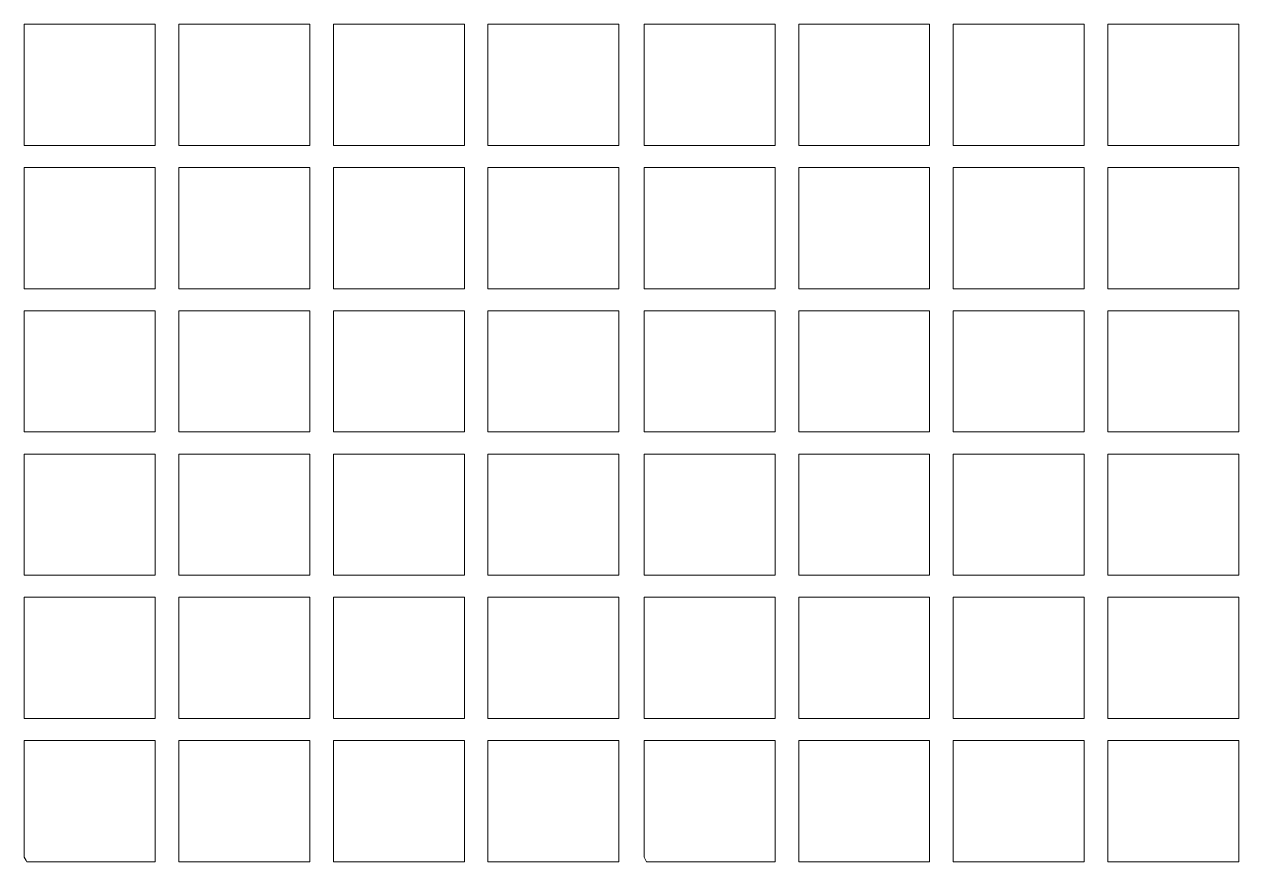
# Model space of a CAD drawing. Header units: millimetres. Extents: x -244 to 210, y -105 to 169.
# Drawn here: x 157.26 to 204.78, y 67.73 to 100.51 of the extents above; entities that cross this region are included whole.
import ezdxf

# ---------------------------------------------------------------- set-up
doc = ezdxf.new("R2010")
doc.units = ezdxf.units.MM
doc.header["$MEASUREMENT"] = 0
doc.layers.add('Camada 1', color=7, linetype='Continuous')

msp = doc.modelspace()

# ---------------------------------------------------------------- linework, layer by layer
at = {"layer": 'Camada 1', "color": 2, "lineweight": 9}
for points, knots in [([(162.3815, 100.5146), (162.3815, 100.5146), (157.2567, 100.5146), (157.2567, 100.5146), (157.2567, 100.5146), (157.2567, 100.5146), (157.2567, 95.7699), (157.2567, 95.7699), (157.2567, 95.7699), (157.2567, 95.7699), (162.3815, 95.7699), (162.3815, 95.7699), (162.3815, 95.7699), (162.3815, 95.7699), (162.3815, 100.5146), (162.3815, 100.5146)], [0, 0, 0, 0, 0.2, 0.2, 0.2, 0.2, 0.4, 0.4, 0.4, 0.4, 0.6, 0.6, 0.6, 0.6, 1, 1, 1, 1]), ([(168.43, 100.5146), (168.43, 100.5146), (163.3052, 100.5146), (163.3052, 100.5146), (163.3052, 100.5146), (163.3052, 100.5146), (163.3052, 95.7699), (163.3052, 95.7699), (163.3052, 95.7699), (163.3052, 95.7699), (168.43, 95.7699), (168.43, 95.7699), (168.43, 95.7699), (168.43, 95.7699), (168.43, 100.5146), (168.43, 100.5146)], [0, 0, 0, 0, 0.2, 0.2, 0.2, 0.2, 0.4, 0.4, 0.4, 0.4, 0.6, 0.6, 0.6, 0.6, 1, 1, 1, 1]), ([(174.4784, 100.5146), (174.4784, 100.5146), (169.3536, 100.5146), (169.3536, 100.5146), (169.3536, 100.5146), (169.3536, 100.5146), (169.3536, 95.7699), (169.3536, 95.7699), (169.3536, 95.7699), (169.3536, 95.7699), (174.4784, 95.7699), (174.4784, 95.7699), (174.4784, 95.7699), (174.4784, 95.7699), (174.4784, 100.5146), (174.4784, 100.5146)], [0, 0, 0, 0, 0.2, 0.2, 0.2, 0.2, 0.4, 0.4, 0.4, 0.4, 0.6, 0.6, 0.6, 0.6, 1, 1, 1, 1]), ([(180.5268, 100.5146), (180.5268, 100.5146), (175.402, 100.5146), (175.402, 100.5146), (175.402, 100.5146), (175.402, 100.5146), (175.402, 95.7699), (175.402, 95.7699), (175.402, 95.7699), (175.402, 95.7699), (180.5268, 95.7699), (180.5268, 95.7699), (180.5268, 95.7699), (180.5268, 95.7699), (180.5268, 100.5146), (180.5268, 100.5146)], [0, 0, 0, 0, 0.2, 0.2, 0.2, 0.2, 0.4, 0.4, 0.4, 0.4, 0.6, 0.6, 0.6, 0.6, 1, 1, 1, 1]), ([(186.6393, 100.5146), (186.6393, 100.5146), (181.5145, 100.5146), (181.5145, 100.5146), (181.5145, 100.5146), (181.5145, 100.5146), (181.5145, 95.7699), (181.5145, 95.7699), (181.5145, 95.7699), (181.5145, 95.7699), (186.6393, 95.7699), (186.6393, 95.7699), (186.6393, 95.7699), (186.6393, 95.7699), (186.6393, 100.5146), (186.6393, 100.5146)], [0, 0, 0, 0, 0.2, 0.2, 0.2, 0.2, 0.4, 0.4, 0.4, 0.4, 0.6, 0.6, 0.6, 0.6, 1, 1, 1, 1]), ([(192.6877, 100.5146), (192.6877, 100.5146), (187.5629, 100.5146), (187.5629, 100.5146), (187.5629, 100.5146), (187.5629, 100.5146), (187.5629, 95.7699), (187.5629, 95.7699), (187.5629, 95.7699), (187.5629, 95.7699), (192.6877, 95.7699), (192.6877, 95.7699), (192.6877, 95.7699), (192.6877, 95.7699), (192.6877, 100.5146), (192.6877, 100.5146)], [0, 0, 0, 0, 0.2, 0.2, 0.2, 0.2, 0.4, 0.4, 0.4, 0.4, 0.6, 0.6, 0.6, 0.6, 1, 1, 1, 1]), ([(198.7361, 100.5146), (198.7361, 100.5146), (193.6113, 100.5146), (193.6113, 100.5146), (193.6113, 100.5146), (193.6113, 100.5146), (193.6113, 95.7699), (193.6113, 95.7699), (193.6113, 95.7699), (193.6113, 95.7699), (198.7361, 95.7699), (198.7361, 95.7699), (198.7361, 95.7699), (198.7361, 95.7699), (198.7361, 100.5146), (198.7361, 100.5146)], [0, 0, 0, 0, 0.2, 0.2, 0.2, 0.2, 0.4, 0.4, 0.4, 0.4, 0.6, 0.6, 0.6, 0.6, 1, 1, 1, 1]), ([(204.7845, 100.5146), (204.7845, 100.5146), (199.6598, 100.5146), (199.6598, 100.5146), (199.6598, 100.5146), (199.6598, 100.5146), (199.6598, 95.7699), (199.6598, 95.7699), (199.6598, 95.7699), (199.6598, 95.7699), (204.7845, 95.7699), (204.7845, 95.7699), (204.7845, 95.7699), (204.7845, 95.7699), (204.7845, 100.5146), (204.7845, 100.5146)], [0, 0, 0, 0, 0.2, 0.2, 0.2, 0.2, 0.4, 0.4, 0.4, 0.4, 0.6, 0.6, 0.6, 0.6, 1, 1, 1, 1]), ([(162.3815, 94.9072), (162.3815, 94.9072), (157.2567, 94.9072), (157.2567, 94.9072), (157.2567, 94.9072), (157.2567, 94.9072), (157.2567, 90.1626), (157.2567, 90.1626), (157.2567, 90.1626), (157.2567, 90.1626), (162.3815, 90.1626), (162.3815, 90.1626), (162.3815, 90.1626), (162.3815, 90.1626), (162.3815, 94.9072), (162.3815, 94.9072)], [0, 0, 0, 0, 0.2, 0.2, 0.2, 0.2, 0.4, 0.4, 0.4, 0.4, 0.6, 0.6, 0.6, 0.6, 1, 1, 1, 1]), ([(168.43, 94.9072), (168.43, 94.9072), (163.3052, 94.9072), (163.3052, 94.9072), (163.3052, 94.9072), (163.3052, 94.9072), (163.3052, 90.1626), (163.3052, 90.1626), (163.3052, 90.1626), (163.3052, 90.1626), (168.43, 90.1626), (168.43, 90.1626), (168.43, 90.1626), (168.43, 90.1626), (168.43, 94.9072), (168.43, 94.9072)], [0, 0, 0, 0, 0.2, 0.2, 0.2, 0.2, 0.4, 0.4, 0.4, 0.4, 0.6, 0.6, 0.6, 0.6, 1, 1, 1, 1]), ([(174.4784, 94.9072), (174.4784, 94.9072), (169.3536, 94.9072), (169.3536, 94.9072), (169.3536, 94.9072), (169.3536, 94.9072), (169.3536, 90.1626), (169.3536, 90.1626), (169.3536, 90.1626), (169.3536, 90.1626), (174.4784, 90.1626), (174.4784, 90.1626), (174.4784, 90.1626), (174.4784, 90.1626), (174.4784, 94.9072), (174.4784, 94.9072)], [0, 0, 0, 0, 0.2, 0.2, 0.2, 0.2, 0.4, 0.4, 0.4, 0.4, 0.6, 0.6, 0.6, 0.6, 1, 1, 1, 1]), ([(180.5268, 94.9072), (180.5268, 94.9072), (175.402, 94.9072), (175.402, 94.9072), (175.402, 94.9072), (175.402, 94.9072), (175.402, 90.1626), (175.402, 90.1626), (175.402, 90.1626), (175.402, 90.1626), (180.5268, 90.1626), (180.5268, 90.1626), (180.5268, 90.1626), (180.5268, 90.1626), (180.5268, 94.9072), (180.5268, 94.9072)], [0, 0, 0, 0, 0.2, 0.2, 0.2, 0.2, 0.4, 0.4, 0.4, 0.4, 0.6, 0.6, 0.6, 0.6, 1, 1, 1, 1]), ([(186.6393, 94.9072), (186.6393, 94.9072), (181.5145, 94.9072), (181.5145, 94.9072), (181.5145, 94.9072), (181.5145, 94.9072), (181.5145, 90.1626), (181.5145, 90.1626), (181.5145, 90.1626), (181.5145, 90.1626), (186.6393, 90.1626), (186.6393, 90.1626), (186.6393, 90.1626), (186.6393, 90.1626), (186.6393, 94.9072), (186.6393, 94.9072)], [0, 0, 0, 0, 0.2, 0.2, 0.2, 0.2, 0.4, 0.4, 0.4, 0.4, 0.6, 0.6, 0.6, 0.6, 1, 1, 1, 1]), ([(192.6877, 94.9072), (192.6877, 94.9072), (187.5629, 94.9072), (187.5629, 94.9072), (187.5629, 94.9072), (187.5629, 94.9072), (187.5629, 90.1626), (187.5629, 90.1626), (187.5629, 90.1626), (187.5629, 90.1626), (192.6877, 90.1626), (192.6877, 90.1626), (192.6877, 90.1626), (192.6877, 90.1626), (192.6877, 94.9072), (192.6877, 94.9072)], [0, 0, 0, 0, 0.2, 0.2, 0.2, 0.2, 0.4, 0.4, 0.4, 0.4, 0.6, 0.6, 0.6, 0.6, 1, 1, 1, 1]), ([(198.7361, 94.9072), (198.7361, 94.9072), (193.6113, 94.9072), (193.6113, 94.9072), (193.6113, 94.9072), (193.6113, 94.9072), (193.6113, 90.1626), (193.6113, 90.1626), (193.6113, 90.1626), (193.6113, 90.1626), (198.7361, 90.1626), (198.7361, 90.1626), (198.7361, 90.1626), (198.7361, 90.1626), (198.7361, 94.9072), (198.7361, 94.9072)], [0, 0, 0, 0, 0.2, 0.2, 0.2, 0.2, 0.4, 0.4, 0.4, 0.4, 0.6, 0.6, 0.6, 0.6, 1, 1, 1, 1]), ([(204.7845, 94.9072), (204.7845, 94.9072), (199.6598, 94.9072), (199.6598, 94.9072), (199.6598, 94.9072), (199.6598, 94.9072), (199.6598, 90.1626), (199.6598, 90.1626), (199.6598, 90.1626), (199.6598, 90.1626), (204.7845, 90.1626), (204.7845, 90.1626), (204.7845, 90.1626), (204.7845, 90.1626), (204.7845, 94.9072), (204.7845, 94.9072)], [0, 0, 0, 0, 0.2, 0.2, 0.2, 0.2, 0.4, 0.4, 0.4, 0.4, 0.6, 0.6, 0.6, 0.6, 1, 1, 1, 1]), ([(162.3815, 89.2999), (162.3815, 89.2999), (157.2567, 89.2999), (157.2567, 89.2999), (157.2567, 89.2999), (157.2567, 89.2999), (157.2567, 84.5552), (157.2567, 84.5552), (157.2567, 84.5552), (157.2567, 84.5552), (162.3815, 84.5552), (162.3815, 84.5552), (162.3815, 84.5552), (162.3815, 84.5552), (162.3815, 89.2999), (162.3815, 89.2999)], [0, 0, 0, 0, 0.2, 0.2, 0.2, 0.2, 0.4, 0.4, 0.4, 0.4, 0.6, 0.6, 0.6, 0.6, 1, 1, 1, 1]), ([(168.43, 89.2999), (168.43, 89.2999), (163.3052, 89.2999), (163.3052, 89.2999), (163.3052, 89.2999), (163.3052, 89.2999), (163.3052, 84.5552), (163.3052, 84.5552), (163.3052, 84.5552), (163.3052, 84.5552), (168.43, 84.5552), (168.43, 84.5552), (168.43, 84.5552), (168.43, 84.5552), (168.43, 89.2999), (168.43, 89.2999)], [0, 0, 0, 0, 0.2, 0.2, 0.2, 0.2, 0.4, 0.4, 0.4, 0.4, 0.6, 0.6, 0.6, 0.6, 1, 1, 1, 1]), ([(174.4784, 89.2999), (174.4784, 89.2999), (169.3536, 89.2999), (169.3536, 89.2999), (169.3536, 89.2999), (169.3536, 89.2999), (169.3536, 84.5552), (169.3536, 84.5552), (169.3536, 84.5552), (169.3536, 84.5552), (174.4784, 84.5552), (174.4784, 84.5552), (174.4784, 84.5552), (174.4784, 84.5552), (174.4784, 89.2999), (174.4784, 89.2999)], [0, 0, 0, 0, 0.2, 0.2, 0.2, 0.2, 0.4, 0.4, 0.4, 0.4, 0.6, 0.6, 0.6, 0.6, 1, 1, 1, 1]), ([(180.5268, 89.2999), (180.5268, 89.2999), (175.402, 89.2999), (175.402, 89.2999), (175.402, 89.2999), (175.402, 89.2999), (175.402, 84.5552), (175.402, 84.5552), (175.402, 84.5552), (175.402, 84.5552), (180.5268, 84.5552), (180.5268, 84.5552), (180.5268, 84.5552), (180.5268, 84.5552), (180.5268, 89.2999), (180.5268, 89.2999)], [0, 0, 0, 0, 0.2, 0.2, 0.2, 0.2, 0.4, 0.4, 0.4, 0.4, 0.6, 0.6, 0.6, 0.6, 1, 1, 1, 1]), ([(186.6393, 89.2999), (186.6393, 89.2999), (181.5145, 89.2999), (181.5145, 89.2999), (181.5145, 89.2999), (181.5145, 89.2999), (181.5145, 84.5552), (181.5145, 84.5552), (181.5145, 84.5552), (181.5145, 84.5552), (186.6393, 84.5552), (186.6393, 84.5552), (186.6393, 84.5552), (186.6393, 84.5552), (186.6393, 89.2999), (186.6393, 89.2999)], [0, 0, 0, 0, 0.2, 0.2, 0.2, 0.2, 0.4, 0.4, 0.4, 0.4, 0.6, 0.6, 0.6, 0.6, 1, 1, 1, 1]), ([(192.6877, 89.2999), (192.6877, 89.2999), (187.5629, 89.2999), (187.5629, 89.2999), (187.5629, 89.2999), (187.5629, 89.2999), (187.5629, 84.5552), (187.5629, 84.5552), (187.5629, 84.5552), (187.5629, 84.5552), (192.6877, 84.5552), (192.6877, 84.5552), (192.6877, 84.5552), (192.6877, 84.5552), (192.6877, 89.2999), (192.6877, 89.2999)], [0, 0, 0, 0, 0.2, 0.2, 0.2, 0.2, 0.4, 0.4, 0.4, 0.4, 0.6, 0.6, 0.6, 0.6, 1, 1, 1, 1]), ([(198.7361, 89.2999), (198.7361, 89.2999), (193.6113, 89.2999), (193.6113, 89.2999), (193.6113, 89.2999), (193.6113, 89.2999), (193.6113, 84.5552), (193.6113, 84.5552), (193.6113, 84.5552), (193.6113, 84.5552), (198.7361, 84.5552), (198.7361, 84.5552), (198.7361, 84.5552), (198.7361, 84.5552), (198.7361, 89.2999), (198.7361, 89.2999)], [0, 0, 0, 0, 0.2, 0.2, 0.2, 0.2, 0.4, 0.4, 0.4, 0.4, 0.6, 0.6, 0.6, 0.6, 1, 1, 1, 1]), ([(204.7845, 89.2999), (204.7845, 89.2999), (199.6598, 89.2999), (199.6598, 89.2999), (199.6598, 89.2999), (199.6598, 89.2999), (199.6598, 84.5552), (199.6598, 84.5552), (199.6598, 84.5552), (199.6598, 84.5552), (204.7845, 84.5552), (204.7845, 84.5552), (204.7845, 84.5552), (204.7845, 84.5552), (204.7845, 89.2999), (204.7845, 89.2999)], [0, 0, 0, 0, 0.2, 0.2, 0.2, 0.2, 0.4, 0.4, 0.4, 0.4, 0.6, 0.6, 0.6, 0.6, 1, 1, 1, 1]), ([(162.3815, 83.6926), (162.3815, 83.6926), (157.2567, 83.6926), (157.2567, 83.6926), (157.2567, 83.6926), (157.2567, 83.6926), (157.2567, 78.9479), (157.2567, 78.9479), (157.2567, 78.9479), (157.2567, 78.9479), (162.3815, 78.9479), (162.3815, 78.9479), (162.3815, 78.9479), (162.3815, 78.9479), (162.3815, 83.6926), (162.3815, 83.6926)], [0, 0, 0, 0, 0.2, 0.2, 0.2, 0.2, 0.4, 0.4, 0.4, 0.4, 0.6, 0.6, 0.6, 0.6, 1, 1, 1, 1]), ([(168.43, 83.6926), (168.43, 83.6926), (163.3052, 83.6926), (163.3052, 83.6926), (163.3052, 83.6926), (163.3052, 83.6926), (163.3052, 78.9479), (163.3052, 78.9479), (163.3052, 78.9479), (163.3052, 78.9479), (168.43, 78.9479), (168.43, 78.9479), (168.43, 78.9479), (168.43, 78.9479), (168.43, 83.6926), (168.43, 83.6926)], [0, 0, 0, 0, 0.2, 0.2, 0.2, 0.2, 0.4, 0.4, 0.4, 0.4, 0.6, 0.6, 0.6, 0.6, 1, 1, 1, 1]), ([(174.4784, 83.6926), (174.4784, 83.6926), (169.3536, 83.6926), (169.3536, 83.6926), (169.3536, 83.6926), (169.3536, 83.6926), (169.3536, 78.9479), (169.3536, 78.9479), (169.3536, 78.9479), (169.3536, 78.9479), (174.4784, 78.9479), (174.4784, 78.9479), (174.4784, 78.9479), (174.4784, 78.9479), (174.4784, 83.6926), (174.4784, 83.6926)], [0, 0, 0, 0, 0.2, 0.2, 0.2, 0.2, 0.4, 0.4, 0.4, 0.4, 0.6, 0.6, 0.6, 0.6, 1, 1, 1, 1]), ([(180.5268, 83.6926), (180.5268, 83.6926), (175.402, 83.6926), (175.402, 83.6926), (175.402, 83.6926), (175.402, 83.6926), (175.402, 78.9479), (175.402, 78.9479), (175.402, 78.9479), (175.402, 78.9479), (180.5268, 78.9479), (180.5268, 78.9479), (180.5268, 78.9479), (180.5268, 78.9479), (180.5268, 83.6926), (180.5268, 83.6926)], [0, 0, 0, 0, 0.2, 0.2, 0.2, 0.2, 0.4, 0.4, 0.4, 0.4, 0.6, 0.6, 0.6, 0.6, 1, 1, 1, 1]), ([(186.6393, 83.6926), (186.6393, 83.6926), (181.5145, 83.6926), (181.5145, 83.6926), (181.5145, 83.6926), (181.5145, 83.6926), (181.5145, 78.9479), (181.5145, 78.9479), (181.5145, 78.9479), (181.5145, 78.9479), (186.6393, 78.9479), (186.6393, 78.9479), (186.6393, 78.9479), (186.6393, 78.9479), (186.6393, 83.6926), (186.6393, 83.6926)], [0, 0, 0, 0, 0.2, 0.2, 0.2, 0.2, 0.4, 0.4, 0.4, 0.4, 0.6, 0.6, 0.6, 0.6, 1, 1, 1, 1]), ([(192.6877, 83.6926), (192.6877, 83.6926), (187.5629, 83.6926), (187.5629, 83.6926), (187.5629, 83.6926), (187.5629, 83.6926), (187.5629, 78.9479), (187.5629, 78.9479), (187.5629, 78.9479), (187.5629, 78.9479), (192.6877, 78.9479), (192.6877, 78.9479), (192.6877, 78.9479), (192.6877, 78.9479), (192.6877, 83.6926), (192.6877, 83.6926)], [0, 0, 0, 0, 0.2, 0.2, 0.2, 0.2, 0.4, 0.4, 0.4, 0.4, 0.6, 0.6, 0.6, 0.6, 1, 1, 1, 1]), ([(198.7361, 83.6926), (198.7361, 83.6926), (193.6113, 83.6926), (193.6113, 83.6926), (193.6113, 83.6926), (193.6113, 83.6926), (193.6113, 78.9479), (193.6113, 78.9479), (193.6113, 78.9479), (193.6113, 78.9479), (198.7361, 78.9479), (198.7361, 78.9479), (198.7361, 78.9479), (198.7361, 78.9479), (198.7361, 83.6926), (198.7361, 83.6926)], [0, 0, 0, 0, 0.2, 0.2, 0.2, 0.2, 0.4, 0.4, 0.4, 0.4, 0.6, 0.6, 0.6, 0.6, 1, 1, 1, 1]), ([(204.7845, 83.6926), (204.7845, 83.6926), (199.6598, 83.6926), (199.6598, 83.6926), (199.6598, 83.6926), (199.6598, 83.6926), (199.6598, 78.9479), (199.6598, 78.9479), (199.6598, 78.9479), (199.6598, 78.9479), (204.7845, 78.9479), (204.7845, 78.9479), (204.7845, 78.9479), (204.7845, 78.9479), (204.7845, 83.6926), (204.7845, 83.6926)], [0, 0, 0, 0, 0.2, 0.2, 0.2, 0.2, 0.4, 0.4, 0.4, 0.4, 0.6, 0.6, 0.6, 0.6, 1, 1, 1, 1]), ([(162.3815, 78.0852), (162.3815, 78.0852), (157.2567, 78.0852), (157.2567, 78.0852), (157.2567, 78.0852), (157.2567, 78.0852), (157.2567, 73.3406), (157.2567, 73.3406), (157.2567, 73.3406), (157.2567, 73.3406), (162.3815, 73.3406), (162.3815, 73.3406), (162.3815, 73.3406), (162.3815, 73.3406), (162.3815, 78.0852), (162.3815, 78.0852)], [0, 0, 0, 0, 0.2, 0.2, 0.2, 0.2, 0.4, 0.4, 0.4, 0.4, 0.6, 0.6, 0.6, 0.6, 1, 1, 1, 1]), ([(168.43, 78.0852), (168.43, 78.0852), (163.3052, 78.0852), (163.3052, 78.0852), (163.3052, 78.0852), (163.3052, 78.0852), (163.3052, 73.3406), (163.3052, 73.3406), (163.3052, 73.3406), (163.3052, 73.3406), (168.43, 73.3406), (168.43, 73.3406), (168.43, 73.3406), (168.43, 73.3406), (168.43, 78.0852), (168.43, 78.0852)], [0, 0, 0, 0, 0.2, 0.2, 0.2, 0.2, 0.4, 0.4, 0.4, 0.4, 0.6, 0.6, 0.6, 0.6, 1, 1, 1, 1]), ([(174.4784, 78.0852), (174.4784, 78.0852), (169.3536, 78.0852), (169.3536, 78.0852), (169.3536, 78.0852), (169.3536, 78.0852), (169.3536, 73.3406), (169.3536, 73.3406), (169.3536, 73.3406), (169.3536, 73.3406), (174.4784, 73.3406), (174.4784, 73.3406), (174.4784, 73.3406), (174.4784, 73.3406), (174.4784, 78.0852), (174.4784, 78.0852)], [0, 0, 0, 0, 0.2, 0.2, 0.2, 0.2, 0.4, 0.4, 0.4, 0.4, 0.6, 0.6, 0.6, 0.6, 1, 1, 1, 1]), ([(180.5268, 78.0852), (180.5268, 78.0852), (175.402, 78.0852), (175.402, 78.0852), (175.402, 78.0852), (175.402, 78.0852), (175.402, 73.3406), (175.402, 73.3406), (175.402, 73.3406), (175.402, 73.3406), (180.5268, 73.3406), (180.5268, 73.3406), (180.5268, 73.3406), (180.5268, 73.3406), (180.5268, 78.0852), (180.5268, 78.0852)], [0, 0, 0, 0, 0.2, 0.2, 0.2, 0.2, 0.4, 0.4, 0.4, 0.4, 0.6, 0.6, 0.6, 0.6, 1, 1, 1, 1]), ([(186.6393, 78.0852), (186.6393, 78.0852), (181.5145, 78.0852), (181.5145, 78.0852), (181.5145, 78.0852), (181.5145, 78.0852), (181.5145, 73.3406), (181.5145, 73.3406), (181.5145, 73.3406), (181.5145, 73.3406), (186.6393, 73.3406), (186.6393, 73.3406), (186.6393, 73.3406), (186.6393, 73.3406), (186.6393, 78.0852), (186.6393, 78.0852)], [0, 0, 0, 0, 0.2, 0.2, 0.2, 0.2, 0.4, 0.4, 0.4, 0.4, 0.6, 0.6, 0.6, 0.6, 1, 1, 1, 1]), ([(192.6877, 78.0852), (192.6877, 78.0852), (187.5629, 78.0852), (187.5629, 78.0852), (187.5629, 78.0852), (187.5629, 78.0852), (187.5629, 73.3406), (187.5629, 73.3406), (187.5629, 73.3406), (187.5629, 73.3406), (192.6877, 73.3406), (192.6877, 73.3406), (192.6877, 73.3406), (192.6877, 73.3406), (192.6877, 78.0852), (192.6877, 78.0852)], [0, 0, 0, 0, 0.2, 0.2, 0.2, 0.2, 0.4, 0.4, 0.4, 0.4, 0.6, 0.6, 0.6, 0.6, 1, 1, 1, 1]), ([(198.7361, 78.0852), (198.7361, 78.0852), (193.6113, 78.0852), (193.6113, 78.0852), (193.6113, 78.0852), (193.6113, 78.0852), (193.6113, 73.3406), (193.6113, 73.3406), (193.6113, 73.3406), (193.6113, 73.3406), (198.7361, 73.3406), (198.7361, 73.3406), (198.7361, 73.3406), (198.7361, 73.3406), (198.7361, 78.0852), (198.7361, 78.0852)], [0, 0, 0, 0, 0.2, 0.2, 0.2, 0.2, 0.4, 0.4, 0.4, 0.4, 0.6, 0.6, 0.6, 0.6, 1, 1, 1, 1]), ([(204.7845, 78.0852), (204.7845, 78.0852), (199.6598, 78.0852), (199.6598, 78.0852), (199.6598, 78.0852), (199.6598, 78.0852), (199.6598, 73.3406), (199.6598, 73.3406), (199.6598, 73.3406), (199.6598, 73.3406), (204.7845, 73.3406), (204.7845, 73.3406), (204.7845, 73.3406), (204.7845, 73.3406), (204.7845, 78.0852), (204.7845, 78.0852)], [0, 0, 0, 0, 0.2, 0.2, 0.2, 0.2, 0.4, 0.4, 0.4, 0.4, 0.6, 0.6, 0.6, 0.6, 1, 1, 1, 1]), ([(162.3815, 72.4779), (162.3815, 72.4779), (157.2567, 72.4779), (157.2567, 72.4779), (157.2567, 72.4779), (157.2567, 72.4779), (157.2567, 67.9074), (157.2567, 67.9074), (157.2567, 67.9074), (157.2567, 67.9074), (157.3278, 67.7796), (157.3278, 67.7796), (157.3278, 67.7796), (157.3278, 67.7796), (157.3535, 67.7332), (157.3535, 67.7332), (157.3535, 67.7332), (157.3535, 67.7332), (162.3815, 67.7332), (162.3815, 67.7332), (162.3815, 67.7332), (162.3815, 67.7332), (162.3815, 72.4779), (162.3815, 72.4779)], [0, 0, 0, 0, 0.1428571, 0.1428571, 0.1428571, 0.1428571, 0.2857143, 0.2857143, 0.2857143, 0.2857143, 0.4285714, 0.4285714, 0.4285714, 0.4285714, 0.5714286, 0.5714286, 0.5714286, 0.5714286, 0.7142857, 0.7142857, 0.7142857, 0.7142857, 1, 1, 1, 1]), ([(168.43, 72.4779), (168.43, 72.4779), (163.3052, 72.4779), (163.3052, 72.4779), (163.3052, 72.4779), (163.3052, 72.4779), (163.3052, 67.7332), (163.3052, 67.7332), (163.3052, 67.7332), (163.3052, 67.7332), (168.43, 67.7332), (168.43, 67.7332), (168.43, 67.7332), (168.43, 67.7332), (168.43, 72.4779), (168.43, 72.4779)], [0, 0, 0, 0, 0.2, 0.2, 0.2, 0.2, 0.4, 0.4, 0.4, 0.4, 0.6, 0.6, 0.6, 0.6, 1, 1, 1, 1]), ([(174.4784, 72.4779), (174.4784, 72.4779), (169.3536, 72.4779), (169.3536, 72.4779), (169.3536, 72.4779), (169.3536, 72.4779), (169.3536, 67.7332), (169.3536, 67.7332), (169.3536, 67.7332), (169.3536, 67.7332), (174.4784, 67.7332), (174.4784, 67.7332), (174.4784, 67.7332), (174.4784, 67.7332), (174.4784, 72.4779), (174.4784, 72.4779)], [0, 0, 0, 0, 0.2, 0.2, 0.2, 0.2, 0.4, 0.4, 0.4, 0.4, 0.6, 0.6, 0.6, 0.6, 1, 1, 1, 1]), ([(180.5268, 72.4779), (180.5268, 72.4779), (175.402, 72.4779), (175.402, 72.4779), (175.402, 72.4779), (175.402, 72.4779), (175.402, 67.7332), (175.402, 67.7332), (175.402, 67.7332), (175.402, 67.7332), (180.5268, 67.7332), (180.5268, 67.7332), (180.5268, 67.7332), (180.5268, 67.7332), (180.5268, 72.4779), (180.5268, 72.4779)], [0, 0, 0, 0, 0.2, 0.2, 0.2, 0.2, 0.4, 0.4, 0.4, 0.4, 0.6, 0.6, 0.6, 0.6, 1, 1, 1, 1]), ([(186.6393, 72.4779), (186.6393, 72.4779), (181.5145, 72.4779), (181.5145, 72.4779), (181.5145, 72.4779), (181.5145, 72.4779), (181.5145, 67.9074), (181.5145, 67.9074), (181.5145, 67.9074), (181.5145, 67.9074), (181.5855, 67.7796), (181.5855, 67.7796), (181.5855, 67.7796), (181.5855, 67.7796), (181.6112, 67.7332), (181.6112, 67.7332), (181.6112, 67.7332), (181.6112, 67.7332), (186.6393, 67.7332), (186.6393, 67.7332), (186.6393, 67.7332), (186.6393, 67.7332), (186.6393, 72.4779), (186.6393, 72.4779)], [0, 0, 0, 0, 0.1428571, 0.1428571, 0.1428571, 0.1428571, 0.2857143, 0.2857143, 0.2857143, 0.2857143, 0.4285714, 0.4285714, 0.4285714, 0.4285714, 0.5714286, 0.5714286, 0.5714286, 0.5714286, 0.7142857, 0.7142857, 0.7142857, 0.7142857, 1, 1, 1, 1]), ([(192.6877, 72.4779), (192.6877, 72.4779), (187.5629, 72.4779), (187.5629, 72.4779), (187.5629, 72.4779), (187.5629, 72.4779), (187.5629, 67.7332), (187.5629, 67.7332), (187.5629, 67.7332), (187.5629, 67.7332), (192.6877, 67.7332), (192.6877, 67.7332), (192.6877, 67.7332), (192.6877, 67.7332), (192.6877, 72.4779), (192.6877, 72.4779)], [0, 0, 0, 0, 0.2, 0.2, 0.2, 0.2, 0.4, 0.4, 0.4, 0.4, 0.6, 0.6, 0.6, 0.6, 1, 1, 1, 1]), ([(198.7361, 72.4779), (198.7361, 72.4779), (193.6113, 72.4779), (193.6113, 72.4779), (193.6113, 72.4779), (193.6113, 72.4779), (193.6113, 67.7332), (193.6113, 67.7332), (193.6113, 67.7332), (193.6113, 67.7332), (198.7361, 67.7332), (198.7361, 67.7332), (198.7361, 67.7332), (198.7361, 67.7332), (198.7361, 72.4779), (198.7361, 72.4779)], [0, 0, 0, 0, 0.2, 0.2, 0.2, 0.2, 0.4, 0.4, 0.4, 0.4, 0.6, 0.6, 0.6, 0.6, 1, 1, 1, 1]), ([(204.7845, 72.4779), (204.7845, 72.4779), (199.6598, 72.4779), (199.6598, 72.4779), (199.6598, 72.4779), (199.6598, 72.4779), (199.6598, 67.7332), (199.6598, 67.7332), (199.6598, 67.7332), (199.6598, 67.7332), (204.7845, 67.7332), (204.7845, 67.7332), (204.7845, 67.7332), (204.7845, 67.7332), (204.7845, 72.4779), (204.7845, 72.4779)], [0, 0, 0, 0, 0.2, 0.2, 0.2, 0.2, 0.4, 0.4, 0.4, 0.4, 0.6, 0.6, 0.6, 0.6, 1, 1, 1, 1])]:
    msp.add_open_spline(points, degree=3, knots=knots, dxfattribs=at)

doc.saveas('drawing.dxf')
